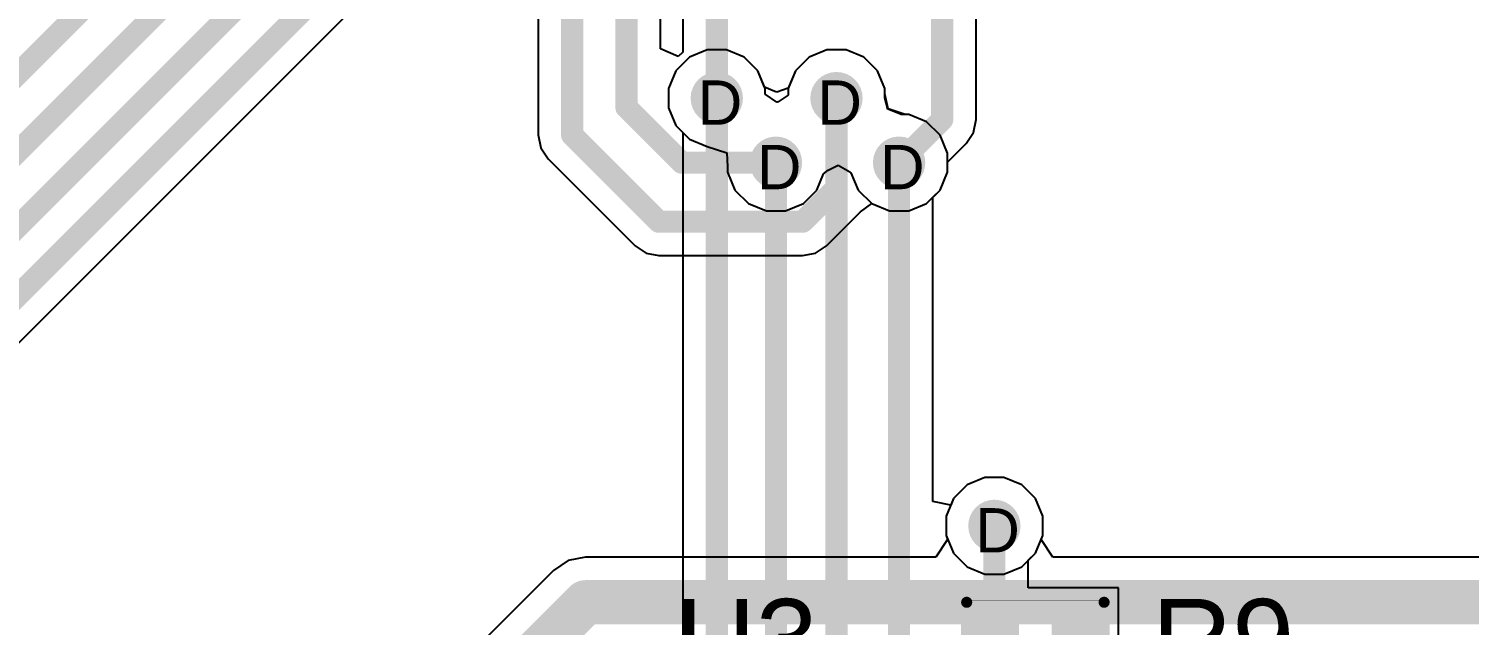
# Model space of a CAD drawing. Header units: inches. Extents: x -11 to 5428, y 0 to 5423.
# Drawn here: x 255.08 to 271.58, y 69.12 to 75.96 of the extents above; entities that cross this region are included whole.
import ezdxf

# ---------------------------------------------------------------- set-up
doc = ezdxf.new("R2010")
doc.units = ezdxf.units.IN
for name, color, linetype in [('Bottom Layer', 5, 'Continuous'), ('Drill Drawing', 1, 'Continuous'), ('GND', 16, 'Continuous'), ('PWR', 76, 'Continuous'), ('Top Layer', 1, 'Continuous'), ('Top Overlay', 2, 'Continuous'), ('Top Paste', 8, 'Continuous'), ('Top Solder', 216, 'Continuous'), ('Via Holes', 16, 'Continuous')]:
    doc.layers.add(name, color=color, linetype=linetype)
doc.styles.add('Arial', font='', dxfattribs={"height": 0.2})
doc.styles.get('Arial').set_extended_font_data('Arial')

# ---------------------------------------------------------------- blocks, each defined once
blk = doc.blocks.new('R___0402_755')
at = {"layer": 'Top Layer'}
for points in [[(-0.6985, -0.3175), (-0.6985, 0.3175), (-0.2412999999999999, 0.3175), (-0.2413, -0.3175)], [(0.2412999999999999, -0.3175), (0.2413, 0.3175), (0.6985, 0.3175), (0.6985, -0.3175)]]:
    blk.add_hatch(color=1, dxfattribs=at).paths.add_polyline_path(points)
at = {"layer": 'Top Paste'}
for points in [[(-0.6985, -0.3175), (-0.6985, 0.3175), (-0.2412999999999999, 0.3175), (-0.2413, -0.3175)], [(0.2412999999999999, -0.3175), (0.2413, 0.3175), (0.6985, 0.3175), (0.6985, -0.3175)]]:
    blk.add_hatch(color=8, dxfattribs=at).paths.add_polyline_path(points)
at = {"layer": 'Top Solder'}
for points in [[(-0.75350116, -0.37250116), (-0.75350116, 0.37250116), (-0.1862988399999999, 0.37250116), (-0.18629884, -0.37250116)], [(0.1862988399999999, -0.37250116), (0.18629884, 0.37250116), (0.75350116, 0.37250116), (0.75350116, -0.37250116)]]:
    blk.add_hatch(color=216, dxfattribs=at).paths.add_polyline_path(points)
at = {"layer": 'Top Overlay'}
for points in [[(0.7874, 0.4064, 0.127, 0.127, 0), (-0.7874, 0.4064, 0.127, 0.127, 0)], [(-0.7874, 0.4064, 0.127, 0.127, 0), (-0.7874, -0.4064, 0.127, 0.127, 0)], [(0.7874, 0.4064, 0.127, 0.127, 0), (0.7874, -0.4064, 0.127, 0.127, 0)], [(0.7874, -0.4064, 0.127, 0.127, 0), (-0.7874, -0.4064, 0.127, 0.127, 0)], [(0.8128, -0.4318, 0.0032258, 0.0032258, 0), (-0.8128, -0.4318, 0.0032258, 0.0032258, 0)]]:
    blk.add_lwpolyline(points, format="xyseb", dxfattribs=at)
for points in [[(-0.8191499999999999, 0.4064, 0.0635, 0.0635, 1), (-0.7556499999999999, 0.4064, 0.0635, 0.0635, 1)], [(-0.8191499999999999, 0.4064, 0.0635, 0.0635, 1), (-0.7556499999999999, 0.4064, 0.0635, 0.0635, 1)], [(0.7556499999999999, 0.4064, 0.0635, 0.0635, 1), (0.8191499999999999, 0.4064, 0.0635, 0.0635, 1)], [(0.7556499999999999, 0.4064, 0.0635, 0.0635, 1), (0.8191499999999999, 0.4064, 0.0635, 0.0635, 1)], [(-0.8191499999999999, -0.4064, 0.0635, 0.0635, 1), (-0.7556499999999999, -0.4064, 0.0635, 0.0635, 1)], [(-0.8191499999999999, -0.4064, 0.0635, 0.0635, 1), (-0.7556499999999999, -0.4064, 0.0635, 0.0635, 1)], [(-0.81360518, -0.4318, 0.0016129, 0.0016129, 1), (-0.8119948199999999, -0.4318, 0.0016129, 0.0016129, 1)], [(0.7556499999999999, -0.4064, 0.0635, 0.0635, 1), (0.8191499999999999, -0.4064, 0.0635, 0.0635, 1)], [(0.7556499999999999, -0.4064, 0.0635, 0.0635, 1), (0.8191499999999999, -0.4064, 0.0635, 0.0635, 1)], [(0.8119948199999999, -0.4318, 0.0016129, 0.0016129, 1), (0.81360518, -0.4318, 0.0016129, 0.0016129, 1)]]:
    blk.add_lwpolyline(points, format="xyseb", close=True, dxfattribs=at)

msp = doc.modelspace()

# ---------------------------------------------------------------- hatches: boundary and pattern name
at = {"layer": 'Bottom Layer'}
h = msp.add_hatch(color=5, dxfattribs=at)
edge = h.paths.add_edge_path()
edge.add_arc((262.9601167, 75.16103078), 0.2999994, 0, 360)
h = msp.add_hatch(color=5, dxfattribs=at)
edge = h.paths.add_edge_path()
edge.add_arc((264.33143222, 75.16103078), 0.2999994, 0, 360)
h = msp.add_hatch(color=5, dxfattribs=at)
edge = h.paths.add_edge_path()
edge.add_arc((263.6382967, 74.42099669999999), 0.2999994, 0, 360)
h = msp.add_hatch(color=5, dxfattribs=at)
edge = h.paths.add_edge_path()
edge.add_arc((265.0490127, 74.42099669999999), 0.2999994, 0, 360)
h = msp.add_hatch(color=5, dxfattribs=at)
edge = h.paths.add_edge_path()
edge.add_arc((266.1412, 70.2564), 0.2999994, 0, 360)
at = {"layer": 'GND'}
h = msp.add_hatch(color=16, dxfattribs=at)
edge = h.paths.add_edge_path()
edge.add_arc((262.9601167, 75.16103078), 0.2999994, 0, 360)
h = msp.add_hatch(color=16, dxfattribs=at)
edge = h.paths.add_edge_path()
edge.add_arc((264.33143222, 75.16103078), 0.2999994, 0, 360)
h = msp.add_hatch(color=16, dxfattribs=at)
edge = h.paths.add_edge_path()
edge.add_arc((263.6382967, 74.42099669999999), 0.2999994, 0, 360)
h = msp.add_hatch(color=16, dxfattribs=at)
edge = h.paths.add_edge_path()
edge.add_arc((265.0490127, 74.42099669999999), 0.2999994, 0, 360)
h = msp.add_hatch(color=16, dxfattribs=at)
edge = h.paths.add_edge_path()
edge.add_arc((266.1412, 70.2564), 0.2999994, 0, 360)
at = {"layer": 'PWR'}
h = msp.add_hatch(color=76, dxfattribs=at)
edge = h.paths.add_edge_path()
edge.add_arc((262.9601167, 75.16103078), 0.2999994, 0, 360)
h = msp.add_hatch(color=76, dxfattribs=at)
edge = h.paths.add_edge_path()
edge.add_arc((264.33143222, 75.16103078), 0.2999994, 0, 360)
h = msp.add_hatch(color=76, dxfattribs=at)
edge = h.paths.add_edge_path()
edge.add_arc((263.6382967, 74.42099669999999), 0.2999994, 0, 360)
h = msp.add_hatch(color=76, dxfattribs=at)
edge = h.paths.add_edge_path()
edge.add_arc((265.0490127, 74.42099669999999), 0.2999994, 0, 360)
h = msp.add_hatch(color=76, dxfattribs=at)
edge = h.paths.add_edge_path()
edge.add_arc((266.1412, 70.2564), 0.2999994, 0, 360)
at = {"layer": 'Top Layer'}
h = msp.add_hatch(color=1, dxfattribs=at)
edge = h.paths.add_edge_path()
edge.add_arc((262.9601167, 75.16103078), 0.2999994, 0, 360)
h = msp.add_hatch(color=1, dxfattribs=at)
edge = h.paths.add_edge_path()
edge.add_arc((264.33143222, 75.16103078), 0.2999994, 0, 360)
h = msp.add_hatch(color=1, dxfattribs=at)
edge = h.paths.add_edge_path()
edge.add_arc((263.6382967, 74.42099669999999), 0.2999994, 0, 360)
h = msp.add_hatch(color=1, dxfattribs=at)
edge = h.paths.add_edge_path()
edge.add_arc((265.0490127, 74.42099669999999), 0.2999994, 0, 360)
h = msp.add_hatch(color=1, dxfattribs=at)
edge = h.paths.add_edge_path()
edge.add_arc((266.1412, 70.2564), 0.2999994, 0, 360)
at = {"layer": 'Via Holes'}
h = msp.add_hatch(color=7, dxfattribs=at)
edge = h.paths.add_edge_path()
edge.add_arc((262.9601167, 75.16103078), 0.1499997, 0, 360)
h = msp.add_hatch(color=7, dxfattribs=at)
edge = h.paths.add_edge_path()
edge.add_arc((264.33143222, 75.16103078), 0.1499997, 0, 360)
h = msp.add_hatch(color=7, dxfattribs=at)
edge = h.paths.add_edge_path()
edge.add_arc((263.6382967, 74.42099669999999), 0.1499997, 0, 360)
h = msp.add_hatch(color=7, dxfattribs=at)
edge = h.paths.add_edge_path()
edge.add_arc((265.0490127, 74.42099669999999), 0.1499997, 0, 360)
h = msp.add_hatch(color=7, dxfattribs=at)
edge = h.paths.add_edge_path()
edge.add_arc((266.1412, 70.2564), 0.1499997, 0, 360)

# ---------------------------------------------------------------- linework, layer by layer
at = {"layer": 'Bottom Layer'}
for p, q in [((265.93206656, 74.91558549999999), (265.93206656, 81.87098941999999)), ((262.57165164, 79.3274639), (262.57165164, 75.68861163999999)), ((262.3132777599999, 75.72586835999999), (262.3132777599999, 78.40981269999999)), ((260.91335676, 77.93453552), (260.91335676, 74.73940094)), ((262.51647776, 75.63732395999999), (262.3132777599999, 75.72586835999999)), ((262.57165164, 75.68861163999999), (262.51647776, 75.63732395999999)), ((265.9024958799999, 74.76692692), (265.93206656, 74.91558549999999)), ((260.91335676, 74.73940094), (260.94292744, 74.59074236)), ((265.6030121, 74.42562458), (265.81828726, 74.64089974)), ((265.81828726, 74.64089974), (265.9024958799999, 74.76692692)), ((260.94292744, 74.59074236), (261.02713606, 74.46471518)), ((261.02713606, 74.46471518), (262.02276272, 73.46908598)), ((265.5186714, 74.10718224), (265.6030121, 74.3107988)), ((265.6030121, 74.3107988), (265.6030121, 74.42562458)), ((264.60611544, 73.85687032), (264.73519824, 73.95133546)), ((264.73519824, 73.95133546), (264.9388148, 73.8669973)), ((265.1592106, 73.8669973), (265.36282716, 73.95133799999999)), ((265.36282716, 73.95133799999999), (265.5186714, 74.10718224)), ((264.2183311, 73.46908598), (264.60611544, 73.85687032)), ((264.9388148, 73.8669973), (265.1592106, 73.8669973)), ((262.02276272, 73.46908598), (262.1487899, 73.38487735999999)), ((264.0923039199999, 73.38487735999999), (264.2183311, 73.46908598)), ((262.1487899, 73.38487735999999), (262.29745102, 73.35530668)), ((262.29745102, 73.35530668), (263.94364534, 73.35530668)), ((263.94364534, 73.35530668), (264.0923039199999, 73.38487735999999)), ((265.82738554, 70.7260587), (265.6715412999999, 70.57021446)), ((266.0310021, 70.8103994), (265.82738554, 70.7260587)), ((266.2513979, 70.8103994), (266.0310021, 70.8103994)), ((266.45501446, 70.7260587), (266.2513979, 70.8103994)), ((266.6108587, 70.57021446), (266.45501446, 70.7260587)), ((265.6715412999999, 70.57021446), (265.5872006, 70.36659789999999)), ((266.6951994, 70.36659789999999), (266.6108587, 70.57021446)), ((265.5872006, 70.36659789999999), (265.5872006, 70.1462021)), ((266.6951994, 70.1462021), (266.6951994, 70.36659789999999)), ((265.60581372, 70.10126695999999), (265.4700380199999, 69.89806442)), ((265.5872006, 70.1462021), (265.60581372, 70.10126695999999)), ((266.67658628, 70.10126695999999), (266.6951994, 70.1462021)), ((266.81236198, 69.89806442), (266.67658628, 70.10126695999999)), ((261.25670126, 69.85863853999999), (261.08866502, 69.74636038)), ((261.4549127, 69.89806442), (261.25670126, 69.85863853999999)), ((265.4700380199999, 69.89806442), (261.4549127, 69.89806442)), ((283.8577127, 69.89806442), (266.81236198, 69.89806442)), ((261.08866502, 69.74636038), (257.72245636, 66.38015172))]:
    msp.add_line(p, q, dxfattribs=at)
for points in [[(265.5436015, 74.91558549999999, 0.254, 0.254, 0), (265.5436015, 81.87098941999999, 0.254, 0.254, 0)], [(262.9601167, 75.16103078, 0.254, 0.254, 0), (262.9601167, 79.3274639, 0.254, 0.254, 0)], [(261.9248127, 75.05436094, 0.254, 0.254, 0), (261.9248127, 78.40981269999999, 0.254, 0.254, 0)], [(261.30182182, 74.73940094, 0.254, 0.254, 0), (261.30182182, 78.09544198, 0.254, 0.254, 0)], [(262.9601167, 75.00863077999999, 0.254, 0.254, 0), (262.9601167, 75.16103078, 0.254, 0.254, 0)], [(264.33143222, 74.13155861999999, 0.254, 0.254, 0), (264.33143222, 75.16103078, 0.254, 0.254, 0)], [(261.9248127, 75.05436094, 0.254, 0.254, 0), (262.55817694, 74.42099669999999, 0.254, 0.254, 0)], [(265.0490127, 74.42099669999999, 0.254, 0.254, 0), (265.5436015, 74.91558549999999, 0.254, 0.254, 0)], [(261.30182182, 74.73940094, 0.254, 0.254, 0), (262.29745102, 73.74377174, 0.254, 0.254, 0)], [(262.55817694, 74.42099669999999, 0.254, 0.254, 0), (263.6382967, 74.42099669999999, 0.254, 0.254, 0)], [(263.94364534, 73.74377174, 0.254, 0.254, 0), (264.33143222, 74.13155861999999, 0.254, 0.254, 0)], [(262.29745102, 73.74377174, 0.254, 0.254, 0), (263.94364534, 73.74377174, 0.254, 0.254, 0)], [(257.937, 65.8622, 0.508, 0.508, 0), (261.4549127, 69.3801127, 0.508, 0.508, 0)], [(261.4549127, 69.3801127, 0.508, 0.508, 0), (283.8577127, 69.3801127, 0.508, 0.508, 0)]]:
    msp.add_lwpolyline(points, format="xyseb", dxfattribs=at)
for points in [[(262.8966167, 75.16103078, 0.127, 0.127, 1), (263.0236167, 75.16103078, 0.127, 0.127, 1)], [(262.8966167, 75.16103078, 0.127, 0.127, 1), (263.0236167, 75.16103078, 0.127, 0.127, 1)], [(264.26793222, 75.16103078, 0.127, 0.127, 1), (264.39493222, 75.16103078, 0.127, 0.127, 1)], [(261.8613127, 75.05436094, 0.127, 0.127, 1), (261.9883127, 75.05436094, 0.127, 0.127, 1)], [(261.8613127, 75.05436094, 0.127, 0.127, 1), (261.9883127, 75.05436094, 0.127, 0.127, 1)], [(262.8966167, 75.00863077999999, 0.127, 0.127, 1), (263.0236167, 75.00863077999999, 0.127, 0.127, 1)], [(265.4801015, 74.91558549999999, 0.127, 0.127, 1), (265.6071014999999, 74.91558549999999, 0.127, 0.127, 1)], [(265.4801015, 74.91558549999999, 0.127, 0.127, 1), (265.6071014999999, 74.91558549999999, 0.127, 0.127, 1)], [(261.23832182, 74.73940094, 0.127, 0.127, 1), (261.36532182, 74.73940094, 0.127, 0.127, 1)], [(261.23832182, 74.73940094, 0.127, 0.127, 1), (261.36532182, 74.73940094, 0.127, 0.127, 1)], [(262.49467694, 74.42099669999999, 0.127, 0.127, 1), (262.62167694, 74.42099669999999, 0.127, 0.127, 1)], [(262.49467694, 74.42099669999999, 0.127, 0.127, 1), (262.62167694, 74.42099669999999, 0.127, 0.127, 1)], [(263.5747967, 74.42099669999999, 0.127, 0.127, 1), (263.7017967, 74.42099669999999, 0.127, 0.127, 1)], [(264.9855127, 74.42099669999999, 0.127, 0.127, 1), (265.1125127, 74.42099669999999, 0.127, 0.127, 1)], [(264.26793222, 74.13155861999999, 0.127, 0.127, 1), (264.39493222, 74.13155861999999, 0.127, 0.127, 1)], [(264.26793222, 74.13155861999999, 0.127, 0.127, 1), (264.39493222, 74.13155861999999, 0.127, 0.127, 1)], [(262.23395102, 73.74377174, 0.127, 0.127, 1), (262.36095102, 73.74377174, 0.127, 0.127, 1)], [(262.23395102, 73.74377174, 0.127, 0.127, 1), (262.36095102, 73.74377174, 0.127, 0.127, 1)], [(263.88014534, 73.74377174, 0.127, 0.127, 1), (264.00714534, 73.74377174, 0.127, 0.127, 1)], [(263.88014534, 73.74377174, 0.127, 0.127, 1), (264.00714534, 73.74377174, 0.127, 0.127, 1)], [(261.3279127, 69.3801127, 0.254, 0.254, 1), (261.5819127, 69.3801127, 0.254, 0.254, 1)], [(261.3279127, 69.3801127, 0.254, 0.254, 1), (261.5819127, 69.3801127, 0.254, 0.254, 1)]]:
    msp.add_lwpolyline(points, format="xyseb", close=True, dxfattribs=at)
at = {"layer": 'GND'}
for p, q in [((262.64630224, 75.63068948), (262.490458, 75.47484524)), ((262.8499188, 75.71503017999999), (262.64630224, 75.63068948)), ((263.0703146, 75.71503017999999), (262.8499188, 75.71503017999999)), ((263.27393116, 75.63068948), (263.0703146, 75.71503017999999)), ((263.4297754, 75.47484524), (263.27393116, 75.63068948)), ((264.01761776, 75.63068948), (263.86177352, 75.47484524)), ((264.22123432, 75.71503017999999), (264.01761776, 75.63068948)), ((264.44163012, 75.71503017999999), (264.22123432, 75.71503017999999)), ((264.64524668, 75.63068948), (264.44163012, 75.71503017999999)), ((264.80109092, 75.47484524), (264.64524668, 75.63068948)), ((262.490458, 75.47484524), (262.4061172999999, 75.27122868)), ((263.5083757, 75.28508437999999), (263.4297754, 75.47484524)), ((263.86177352, 75.47484524), (263.77982296, 75.27699956)), ((264.88543162, 75.27122868), (264.80109092, 75.47484524)), ((262.4061172999999, 75.27122868), (262.4061172999999, 75.05083288)), ((263.62627996, 75.23717744), (263.5083757, 75.28508437999999)), ((263.77982296, 75.27699956), (263.71260694, 75.25117792)), ((264.88543162, 75.20966161999999), (264.88543162, 75.27122868)), ((263.64700636, 75.23088586), (263.62627996, 75.23717744)), ((263.71260694, 75.25117792), (263.64700636, 75.23088586)), ((264.92443078, 75.03823194), (264.88543162, 75.20966161999999)), ((262.4061172999999, 75.05083288), (262.490458, 74.84721632)), ((265.12009714, 74.9749961), (264.92443078, 75.03823194)), ((265.1592106, 74.9749961), (265.12009714, 74.9749961)), ((265.36282716, 74.8906554), (265.1592106, 74.9749961)), ((262.490458, 74.84721632), (262.64630224, 74.69137208)), ((265.5186714, 74.73481115999999), (265.36282716, 74.8906554)), ((262.64630224, 74.69137208), (262.8499188, 74.60703138)), ((265.6030121, 74.5311946), (265.5186714, 74.73481115999999)), ((262.8499188, 74.60703138), (263.0746453, 74.53431626)), ((263.0746453, 74.53431626), (263.0842973, 74.37236585999999)), ((265.6030121, 74.3107988), (265.6030121, 74.5311946)), ((263.0842973, 74.37236585999999), (263.0842973, 74.3107988)), ((263.0842973, 74.3107988), (263.168638, 74.10718224)), ((264.1079554, 74.10718224), (264.18441448, 74.29176912)), ((264.18441448, 74.29176912), (264.23704836, 74.33441572)), ((264.23704836, 74.33441572), (264.349357, 74.39368662)), ((264.349357, 74.39368662), (264.48369252, 74.31724023999999)), ((264.48369252, 74.31724023999999), (264.49786064, 74.30392302)), ((264.49786064, 74.30392302), (264.579354, 74.10718224)), ((265.5186714, 74.10718224), (265.6030121, 74.3107988)), ((263.168638, 74.10718224), (263.32448224, 73.95133799999999)), ((263.32448224, 73.95133799999999), (263.5280988, 73.8669973)), ((263.7484946, 73.8669973), (263.95211116, 73.95133799999999)), ((263.95211116, 73.95133799999999), (264.1079554, 74.10718224)), ((264.579354, 74.10718224), (264.73519824, 73.95133799999999)), ((264.73519824, 73.95133799999999), (264.9388148, 73.8669973)), ((265.1592106, 73.8669973), (265.36282716, 73.95133799999999)), ((265.36282716, 73.95133799999999), (265.5186714, 74.10718224)), ((263.5280988, 73.8669973), (263.7484946, 73.8669973)), ((264.9388148, 73.8669973), (265.1592106, 73.8669973)), ((265.82738554, 70.7260587), (265.6715412999999, 70.57021446)), ((266.0310021, 70.8103994), (265.82738554, 70.7260587)), ((266.2513979, 70.8103994), (266.0310021, 70.8103994)), ((266.45501446, 70.7260587), (266.2513979, 70.8103994)), ((266.6108587, 70.57021446), (266.45501446, 70.7260587)), ((265.6715412999999, 70.57021446), (265.5872006, 70.36659789999999)), ((266.6951994, 70.36659789999999), (266.6108587, 70.57021446)), ((265.5872006, 70.36659789999999), (265.5872006, 70.1462021)), ((266.6951994, 70.1462021), (266.6951994, 70.36659789999999)), ((265.5872006, 70.1462021), (265.6715412999999, 69.94258554)), ((266.6108587, 69.94258554), (266.6951994, 70.1462021)), ((265.6715412999999, 69.94258554), (265.82738554, 69.7867413)), ((266.45501446, 69.7867413), (266.6108587, 69.94258554)), ((265.82738554, 69.7867413), (266.0310021, 69.70240059999999)), ((266.0310021, 69.70240059999999), (266.2513979, 69.70240059999999)), ((266.2513979, 69.70240059999999), (266.45501446, 69.7867413))]:
    msp.add_line(p, q, dxfattribs=at)
at = {"layer": 'PWR'}
for p, q in [((262.64630224, 75.63068948), (262.490458, 75.47484524)), ((262.8499188, 75.71503017999999), (262.64630224, 75.63068948)), ((263.0703146, 75.71503017999999), (262.8499188, 75.71503017999999)), ((263.27393116, 75.63068948), (263.0703146, 75.71503017999999)), ((263.4297754, 75.47484524), (263.27393116, 75.63068948)), ((264.01761776, 75.63068948), (263.86177352, 75.47484524)), ((264.22123432, 75.71503017999999), (264.01761776, 75.63068948)), ((264.44163012, 75.71503017999999), (264.22123432, 75.71503017999999)), ((264.64524668, 75.63068948), (264.44163012, 75.71503017999999)), ((264.80109092, 75.47484524), (264.64524668, 75.63068948)), ((262.490458, 75.47484524), (262.4061172999999, 75.27122868)), ((263.5083757, 75.28508437999999), (263.4297754, 75.47484524)), ((263.86177352, 75.47484524), (263.77982296, 75.27699956)), ((264.88543162, 75.27122868), (264.80109092, 75.47484524)), ((262.4061172999999, 75.27122868), (262.4061172999999, 75.05083288)), ((263.62627996, 75.23717744), (263.5083757, 75.28508437999999)), ((263.77982296, 75.27699956), (263.71260694, 75.25117792)), ((264.88543162, 75.20966161999999), (264.88543162, 75.27122868)), ((263.64700636, 75.23088586), (263.62627996, 75.23717744)), ((263.71260694, 75.25117792), (263.64700636, 75.23088586)), ((264.92443078, 75.03823194), (264.88543162, 75.20966161999999)), ((262.4061172999999, 75.05083288), (262.490458, 74.84721632)), ((265.12009714, 74.9749961), (264.92443078, 75.03823194)), ((265.1592106, 74.9749961), (265.12009714, 74.9749961)), ((265.36282716, 74.8906554), (265.1592106, 74.9749961)), ((262.490458, 74.84721632), (262.64630224, 74.69137208)), ((265.5186714, 74.73481115999999), (265.36282716, 74.8906554)), ((262.64630224, 74.69137208), (262.8499188, 74.60703138)), ((265.6030121, 74.5311946), (265.5186714, 74.73481115999999)), ((262.8499188, 74.60703138), (263.0746453, 74.53431626)), ((263.0746453, 74.53431626), (263.0842973, 74.37236585999999)), ((265.6030121, 74.3107988), (265.6030121, 74.5311946)), ((263.0842973, 74.37236585999999), (263.0842973, 74.3107988)), ((263.0842973, 74.3107988), (263.168638, 74.10718224)), ((264.1079554, 74.10718224), (264.18441448, 74.29176912)), ((264.18441448, 74.29176912), (264.23704836, 74.33441572)), ((264.23704836, 74.33441572), (264.349357, 74.39368662)), ((264.349357, 74.39368662), (264.48369252, 74.31724023999999)), ((264.48369252, 74.31724023999999), (264.49786064, 74.30392302)), ((264.49786064, 74.30392302), (264.579354, 74.10718224)), ((265.5186714, 74.10718224), (265.6030121, 74.3107988)), ((263.168638, 74.10718224), (263.32448224, 73.95133799999999)), ((263.32448224, 73.95133799999999), (263.5280988, 73.8669973)), ((263.7484946, 73.8669973), (263.95211116, 73.95133799999999)), ((263.95211116, 73.95133799999999), (264.1079554, 74.10718224)), ((264.579354, 74.10718224), (264.73519824, 73.95133799999999)), ((264.73519824, 73.95133799999999), (264.9388148, 73.8669973)), ((265.1592106, 73.8669973), (265.36282716, 73.95133799999999)), ((265.36282716, 73.95133799999999), (265.5186714, 74.10718224)), ((263.5280988, 73.8669973), (263.7484946, 73.8669973)), ((264.9388148, 73.8669973), (265.1592106, 73.8669973))]:
    msp.add_line(p, q, dxfattribs=at)
at = {"layer": 'Top Layer'}
for p, q in [((252.39909388, 69.79631456), (259.86410054, 77.26132122)), ((262.64630224, 75.63068948), (262.490458, 75.47484524)), ((262.8499188, 75.71503017999999), (262.64630224, 75.63068948)), ((263.0703146, 75.71503017999999), (262.8499188, 75.71503017999999)), ((263.27393116, 75.63068948), (263.0703146, 75.71503017999999)), ((263.4297754, 75.47484524), (263.27393116, 75.63068948)), ((264.01761776, 75.63068948), (263.86177352, 75.47484524)), ((264.22123432, 75.71503017999999), (264.01761776, 75.63068948)), ((264.44163012, 75.71503017999999), (264.22123432, 75.71503017999999)), ((264.64524668, 75.63068948), (264.44163012, 75.71503017999999)), ((264.80109092, 75.47484524), (264.64524668, 75.63068948)), ((262.490458, 75.47484524), (262.4061172999999, 75.27122868)), ((263.5141161, 75.27122868), (263.4297754, 75.47484524)), ((263.86177352, 75.47484524), (263.77743282, 75.27122868)), ((264.88543162, 75.27122868), (264.80109092, 75.47484524)), ((262.4061172999999, 75.27122868), (262.4061172999999, 75.05083288)), ((263.5141161, 75.20805633999998), (263.5141161, 75.27122868)), ((263.77743282, 75.27122868), (263.77743282, 75.19363675999999)), ((264.88543162, 75.16273004), (264.88543162, 75.27122868)), ((263.64886818, 75.1166138), (263.5141161, 75.20805633999998)), ((263.65189078, 75.11558002), (263.64886818, 75.1166138)), ((263.66381608, 75.12005804), (263.65189078, 75.11558002)), ((263.77743282, 75.19363675999999), (263.66381608, 75.12005804)), ((264.92138024, 75.0363117), (264.88543162, 75.16273004)), ((262.4061172999999, 75.05083288), (262.490458, 74.84721632)), ((265.07316556, 74.9749961), (264.92138024, 75.0363117)), ((265.1592106, 74.9749961), (265.07316556, 74.9749961)), ((265.36282716, 74.8906554), (265.1592106, 74.9749961)), ((262.490458, 74.84721632), (262.57165164, 74.76602267999999)), ((265.5186714, 74.73481115999999), (265.36282716, 74.8906554)), ((262.57165164, 74.76602267999999), (262.57165164, 68.17806531999999)), ((265.6030121, 74.5311946), (265.5186714, 74.73481115999999)), ((265.6030121, 74.3107988), (265.6030121, 74.5311946)), ((265.5186714, 74.10718224), (265.6030121, 74.3107988)), ((265.43747776, 74.02598859999999), (265.5186714, 74.10718224)), ((265.43747776, 70.53612512), (265.43747776, 74.02598859999999)), ((265.82738554, 70.7260587), (265.6715412999999, 70.57021446)), ((266.0310021, 70.8103994), (265.82738554, 70.7260587)), ((266.2513979, 70.8103994), (266.0310021, 70.8103994)), ((266.45501446, 70.7260587), (266.2513979, 70.8103994)), ((266.6108587, 70.57021446), (266.45501446, 70.7260587)), ((265.64067776, 70.49570356), (265.43747776, 70.53612512)), ((265.6715412999999, 70.57021446), (265.64067776, 70.49570356)), ((266.6951994, 70.36659789999999), (266.6108587, 70.57021446)), ((266.6951994, 70.1462021), (266.6951994, 70.36659789999999)), ((266.6108587, 69.94258554), (266.6951994, 70.1462021)), ((266.52967014, 69.86139698), (266.6108587, 69.94258554)), ((266.52967014, 69.5452127), (266.52967014, 69.86139698)), ((267.5636127, 69.5452127), (266.52967014, 69.5452127)), ((267.5636127, 68.40221269999999), (267.5636127, 69.5452127))]:
    msp.add_line(p, q, dxfattribs=at)
for points in [[(251.37962678, 71.86907902, 0.254, 0.254, 0), (258.87970068, 79.36915292, 0.254, 0.254, 0)], [(251.6723059, 71.27126462, 0.254, 0.254, 0), (259.21922756, 78.81818627999999, 0.254, 0.254, 0)], [(251.93095918, 70.66781141999999, 0.254, 0.254, 0), (259.47173404, 78.20858627999999, 0.254, 0.254, 0)], [(252.12440812, 70.07100032, 0.254, 0.254, 0), (259.70319408, 77.64978627999999, 0.254, 0.254, 0)], [(262.9601167, 68.01715886, 0.254, 0.254, 0), (262.9601167, 75.16103078, 0.254, 0.254, 0)], [(264.33143222, 67.1432871, 0.254, 0.254, 0), (264.33143222, 75.16103078, 0.254, 0.254, 0)], [(263.6382967, 67.79727614, 0.254, 0.254, 0), (263.6382967, 74.42099669999999, 0.254, 0.254, 0)], [(265.0490127, 68.04926446, 0.254, 0.254, 0), (265.0490127, 74.42099669999999, 0.254, 0.254, 0)], [(266.1412, 70.2564, 0.254, 0.254, 0), (266.14120508, 70.25639491999999, 0.254, 0.254, 0)], [(266.14120508, 68.97372032, 0.254, 0.254, 0), (266.14120508, 70.25639491999999, 0.254, 0.254, 0)]]:
    msp.add_lwpolyline(points, format="xyseb", dxfattribs=at)
for points in [[(262.8966167, 75.16103078, 0.127, 0.127, 1), (263.0236167, 75.16103078, 0.127, 0.127, 1)], [(264.26793222, 75.16103078, 0.127, 0.127, 1), (264.39493222, 75.16103078, 0.127, 0.127, 1)], [(263.5747967, 74.42099669999999, 0.127, 0.127, 1), (263.7017967, 74.42099669999999, 0.127, 0.127, 1)], [(264.9855127, 74.42099669999999, 0.127, 0.127, 1), (265.1125127, 74.42099669999999, 0.127, 0.127, 1)], [(266.0777, 70.2564, 0.127, 0.127, 1), (266.2046999999999, 70.2564, 0.127, 0.127, 1)], [(266.07770508, 70.25639491999999, 0.127, 0.127, 1), (266.20470508, 70.25639491999999, 0.127, 0.127, 1)], [(266.07770508, 70.25639491999999, 0.127, 0.127, 1), (266.20470508, 70.25639491999999, 0.127, 0.127, 1)]]:
    msp.add_lwpolyline(points, format="xyseb", close=True, dxfattribs=at)

# ---------------------------------------------------------------- block references
at = {"rotation": 180}
msp.add_blockref('R___0402_755', (266.6111127, 68.9737127), dxfattribs=at)

# ---------------------------------------------------------------- texts
at = {"layer": 'Drill Drawing', "style": 'Arial'}
for p in [(262.7400384, 74.8563146), (264.11135392, 74.8563146), (263.4182184, 74.11628051999999), (264.8289344, 74.11628051999999), (265.9211217, 69.95168382)]:
    msp.add_text('D', height=0.508, dxfattribs=at).set_placement(p)
at = {"layer": 'Top Overlay', "style": 'Arial'}
for s, p in [('U3', (262.48385908, 68.50396002)), ('R9', (267.94485908, 68.50396002))]:
    msp.add_text(s, height=0.9143999999999999, dxfattribs=at).set_placement(p)

doc.saveas('drawing.dxf')
